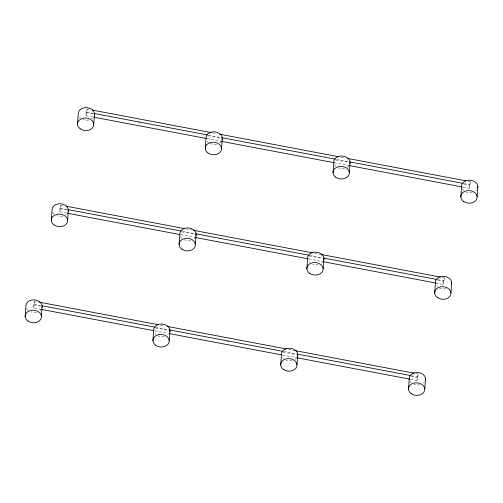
<?xml version="1.0" encoding="UTF-8"?>
<svg xmlns="http://www.w3.org/2000/svg" width="503" height="503" viewBox="0 0 503 503"><rect width="100%" height="100%" fill="white"/><g stroke="black" fill="none" stroke-linecap="round" stroke-linejoin="round"><path stroke-width="0.38" stroke-dasharray="2.52 1.89" d="M41.246 309.364L33.538 307.905L33.745 304.875L34.72 301.303L38.574 302.033M33.538 307.905L34.506 304.334L34.72 301.303M66.648 213.109L59.706 211.788L59.92 208.764L60.888 205.193L63.975 205.777M59.706 211.788L60.681 208.223L60.888 205.193M92.822 116.992L85.881 115.677L86.088 112.653L87.063 109.082L90.15 109.667M85.881 115.677L86.849 112.112L87.063 109.082M410.706 379.337L416.874 380.507L417.088 377.476L418.062 373.905L415.742 373.465M416.874 380.507L417.848 376.936L418.062 373.905M436.107 283.076L443.049 284.39L443.256 281.366L444.231 277.794L441.144 277.21M443.049 284.39L444.017 280.825L444.231 277.794M463.049 187.11L469.217 188.279L469.431 185.255L470.399 181.684L468.086 181.243M469.217 188.279L470.192 184.714L470.399 181.684M212.788 132.893L216.642 133.622M340.82 157.143L345.448 158.017M86.849 112.112L93.791 113.427M208.72 135.194L221.056 137.526M336.752 159.438L349.095 161.777M464.018 183.545L470.192 184.714M86.088 112.653L93.803 114.112M138.539 122.581L140.853 123.021M207.959 135.728L221.069 138.212M335.991 159.979L349.107 162.463M464.03 184.23L469.431 185.255M206.972 138.614L221.628 141.387M334.237 162.721L348.893 165.493M185.84 228.859L192.014 230.028M314.652 253.254L320.053 254.273M60.681 208.223L67.622 209.537M182.545 231.305L194.887 233.637M309.81 255.405L322.926 257.888M437.849 279.655L444.017 280.825M59.92 208.764L67.635 210.223M181.784 231.845L194.9 234.329M309.049 255.945L322.165 258.429M437.862 280.341L443.256 281.366M180.803 234.725L194.686 237.353M308.842 258.976L322.725 261.604M160.444 325.114L165.072 325.994M288.477 349.365L293.878 350.39M34.506 304.334L40.68 305.503M155.603 327.271L169.486 329.899M283.642 351.515L296.751 353.999M411.674 375.766L417.848 376.936M33.745 304.875L40.686 306.189M155.616 327.956L169.498 330.584M226.576 341.392L228.89 341.833M282.881 352.056L296.764 354.684M410.92 376.307L417.088 377.476M154.628 330.836L168.511 333.464M282.667 355.087L296.55 357.715M476.643 190.008A8.167 6.294 4 0 1 475.788 190.863M472.254 192.555A8.167 6.294 4 0 1 466.03 192.014M463.76 190.643A8.167 6.294 4 0 1 462.207 188.763M446.086 288.665A8.167 6.294 4 0 1 438.094 287.15M437.591 286.754A8.167 6.294 4 0 1 436.711 285.867M424.299 382.23A8.167 6.294 4 0 1 423.444 383.091M419.911 384.776A8.167 6.294 4 0 1 413.686 384.235M411.416 382.865A8.167 6.294 4 0 1 409.863 380.991M296.864 357.564A8.167 6.294 4 0 1 294.626 359.614M292.13 360.576A8.167 6.294 4 0 1 285.905 360.035M283.635 358.664A8.167 6.294 4 0 1 282.755 357.778M348.862 165.808A8.167 6.294 4 0 1 346.969 167.386M344.473 168.354A8.167 6.294 4 0 1 338.249 167.813M335.979 166.443A8.167 6.294 4 0 1 334.426 164.563M322.687 261.918A8.167 6.294 4 0 1 321.838 262.78M318.305 264.465A8.167 6.294 4 0 1 312.721 264.169M309.81 262.553A8.167 6.294 4 0 1 308.93 261.667M221.427 141.142A8.167 6.294 4 0 1 219.189 143.185M216.692 144.154A8.167 6.294 4 0 1 208.707 142.638M208.198 142.242A8.167 6.294 4 0 1 207.318 141.356M194.906 237.718A8.167 6.294 4 0 1 194.057 238.579M190.524 240.264A8.167 6.294 4 0 1 184.299 239.724M182.029 238.353A8.167 6.294 4 0 1 180.476 236.479M164.349 336.375A8.167 6.294 4 0 1 158.124 335.834M155.855 334.464A8.167 6.294 4 0 1 154.974 333.577M92.445 118.262A8.167 6.294 4 0 1 91.408 118.985M88.918 119.953A8.167 6.294 4 0 1 82.687 119.412M80.423 118.042A8.167 6.294 4 0 1 79.537 117.149M66.277 214.372A8.167 6.294 4 0 1 65.239 215.102M62.743 216.064A8.167 6.294 4 0 1 57.166 215.768M54.249 214.152A8.167 6.294 4 0 1 52.696 212.272M40.957 309.628A8.167 6.294 4 0 1 40.102 310.489M36.574 312.174A8.167 6.294 4 0 1 30.991 311.879M28.08 310.263A8.167 6.294 4 0 1 26.521 308.389"/><path stroke-width="0.75" d="M25.15 316.626L25.879 306.239A8.167 6.294 4 0 1 34.632 299.857A8.167 6.294 4 0 1 42.007 307.629M41.441 316.381L42.164 305.994M51.319 220.515L52.048 210.128A8.167 6.294 4 0 1 60.8 203.74A8.167 6.294 4 0 1 68.182 211.518M67.609 220.27L68.339 209.883M77.493 124.404L78.217 114.018A8.167 6.294 4 0 1 86.975 107.629A8.167 6.294 4 0 1 94.35 115.407M93.784 124.159L94.507 113.772M152.931 340.827L153.654 330.44A8.167 6.294 4 0 1 162.412 324.058A8.167 6.294 4 0 1 169.788 331.829M169.222 340.581L169.945 330.194M179.099 244.716L179.829 234.329A8.167 6.294 4 0 1 188.581 227.941A8.167 6.294 4 0 1 195.963 235.718M195.39 244.471L196.12 234.084M205.274 148.605L205.997 138.218A8.167 6.294 4 0 1 214.756 131.83A8.167 6.294 4 0 1 222.131 139.608M221.565 148.36L222.288 137.973M280.712 365.027L281.435 354.64A8.167 6.294 4 0 1 290.193 348.258A8.167 6.294 4 0 1 297.569 356.03M297.003 364.782L297.726 354.395M306.88 268.916L307.61 258.529A8.167 6.294 4 0 1 316.362 252.141A8.167 6.294 4 0 1 323.737 259.919M323.171 268.671L323.901 258.284M333.055 172.806L333.778 162.419A8.167 6.294 4 0 1 342.537 156.031A8.167 6.294 4 0 1 349.912 163.808M349.346 172.56L350.069 162.173M408.493 389.228L409.216 378.841A8.167 6.294 4 0 1 417.968 372.459A8.167 6.294 4 0 1 425.349 380.23M424.784 388.982L425.507 378.596M434.661 293.117L435.391 282.73A8.167 6.294 4 0 1 444.143 276.342A8.167 6.294 4 0 1 451.518 284.12M450.952 292.872L451.681 282.485M460.836 197.006L461.559 186.619M477.121 196.761L477.85 186.374M92.464 110.107L211.241 132.597M219.729 134.207L338.506 156.703M347.762 158.458L465.772 180.81M94.564 113.571L207.173 134.898M221.829 137.677L335.212 159.149M349.868 161.922L463.25 183.4M93.589 117.142L206.205 138.47M221.628 141.387L334.237 162.721M349.667 165.638L462.276 186.965M66.289 206.217L184.299 228.563M193.554 230.317L312.338 252.814M320.82 254.424L440.377 277.065M68.389 209.682L181.005 231.009M195.661 233.788L309.043 255.26M323.693 258.033L437.076 279.511M67.421 213.253L180.03 234.58M195.46 237.504L308.069 258.831M323.492 261.749L436.107 283.076M39.347 302.184L158.131 324.674M167.386 326.428L286.163 348.925M294.651 350.534L414.202 373.176M42.221 305.793L154.83 327.12M169.486 329.899L282.868 351.371M297.524 354.15L410.907 375.622M41.246 309.364L153.861 330.691M169.285 333.615L281.127 354.791M297.323 357.859L409.932 379.187M461.76 187.713A8.167 6.294 4 0 1 469.601 180.193A8.167 6.294 4 0 1 477.693 188.009M463.54 201.426A8.167 6.294 4 0 0 476.963 198.396A8.167 6.294 4 0 0 466.426 190.826A8.167 6.294 4 0 0 463.54 201.426M437.371 297.537A8.167 6.294 4 0 0 450.795 294.507A8.167 6.294 4 0 0 440.257 286.936A8.167 6.294 4 0 0 437.371 297.537M411.196 393.648A8.167 6.294 4 0 0 424.62 390.617A8.167 6.294 4 0 0 414.082 383.047A8.167 6.294 4 0 0 411.196 393.648M283.422 369.447A8.167 6.294 4 0 0 296.839 366.417A8.167 6.294 4 0 0 286.308 358.846A8.167 6.294 4 0 0 283.422 369.447M335.765 177.226A8.167 6.294 4 0 0 349.183 174.195A8.167 6.294 4 0 0 338.651 166.625A8.167 6.294 4 0 0 335.765 177.226M309.59 273.336A8.167 6.294 4 0 0 323.014 270.306A8.167 6.294 4 0 0 312.476 262.736A8.167 6.294 4 0 0 309.59 273.336M207.984 153.025A8.167 6.294 4 0 0 221.402 149.995A8.167 6.294 4 0 0 210.87 142.424A8.167 6.294 4 0 0 207.984 153.025M181.809 249.136A8.167 6.294 4 0 0 195.233 246.105A8.167 6.294 4 0 0 184.695 238.535A8.167 6.294 4 0 0 181.809 249.136M155.641 345.247A8.167 6.294 4 0 0 169.065 342.216A8.167 6.294 4 0 0 158.527 334.646A8.167 6.294 4 0 0 155.641 345.247M80.203 128.825A8.167 6.294 4 0 0 93.627 125.794A8.167 6.294 4 0 0 83.089 118.224A8.167 6.294 4 0 0 80.203 128.825M54.028 224.935A8.167 6.294 4 0 0 67.452 221.905A8.167 6.294 4 0 0 56.914 214.335A8.167 6.294 4 0 0 54.028 224.935M27.86 321.046A8.167 6.294 4 0 0 41.284 318.015A8.167 6.294 4 0 0 30.746 310.445A8.167 6.294 4 0 0 27.86 321.046"/></g></svg>
